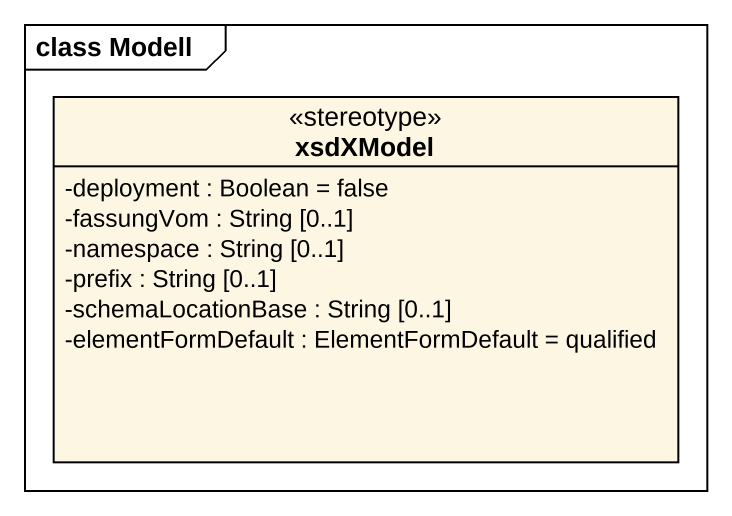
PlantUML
@startuml
mainframe class Modell
hide circle
hide empty members
skinparam classAttributeIconSize 0
class xsdXModel <<stereotype>> {
  -deployment : Boolean = false
  -fassungVom : String [0..1]
  -namespace : String [0..1]
  -prefix : String [0..1]
  -schemaLocationBase : String [0..1]
  -elementFormDefault : ElementFormDefault = qualified
}
@enduml
